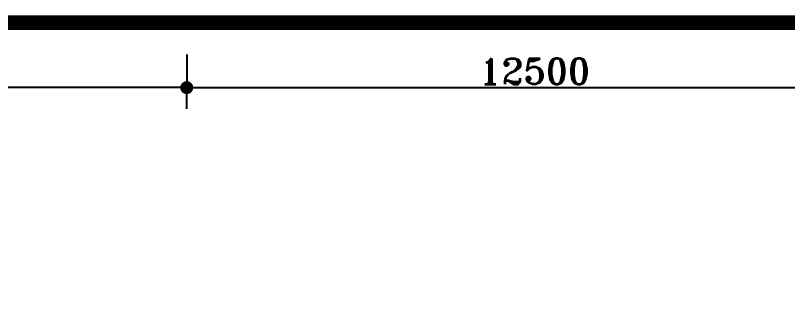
# Model space of a CAD drawing. Header units: metres. Extents: x -98554 to 27544620, y -161930 to 5264560.
# Drawn here: x 25494 to 34450, y 286642 to 289882 of the extents above; entities that cross this region are included whole.
import ezdxf

# ---------------------------------------------------------------- set-up
doc = ezdxf.new("R2010")
doc.units = ezdxf.units.M
doc.header["$LTSCALE"] = 15
doc.header["$MEASUREMENT"] = 0
doc.layers.get('0').update_dxf_attribs({"linetype": 'CONTINUOUS'})
doc.layers.get('Defpoints').update_dxf_attribs({"linetype": 'CONTINUOUS'})
doc.layers.add('LINE', color=7, linetype='CONTINUOUS')
doc.styles.add('BIG', font='ROMANT.SHX')
doc.dimstyles.new('ISO-25', dxfattribs={"dimtxt": 250, "dimasz": 2.5, "dimexe": 1.25, "dimexo": 0.625, "dimtad": 1, "dimtxsty": 'BIG', "dimcen": 2.5, "dimadec": 0, "dimazin": 0, "dimtfac": 1, "dimtmove": 0, "dimatfit": 3, "dimfxl": 1, "dimarcsym": 0})

# ---------------------------------------------------------------- blocks, each defined once
blk = doc.blocks.new('_Dot')
at = {"color": 0, "linetype": 'ByBlock', "lineweight": -2}
blk.add_line((-0.5, 0), (-1, 0), dxfattribs=at)
at = {"color": 0, "linetype": 'ByBlock', "const_width": 0.5}
blk.add_lwpolyline([(-0.25, 0, 1), (0.25, 0, 1)], format="xyb", close=True, dxfattribs=at)
blk = doc.blocks.new('*D3054')
at = {"layer": 'Defpoints', "color": 0}
for p in [(35551.6, 289043.7), (35551.6, 288838.6), (27481.3, 288796.7)]:
    blk.add_point(p, dxfattribs=at)
at = {"layer": 'LINE', "color": 0, "lineweight": -2}
for p, q in [((27481.3, 288797.3), (27481.3, 289045)), ((35551.6, 288839.2), (35551.6, 289045))]:
    blk.add_line(p, q, dxfattribs=at)
at = {"layer": 'LINE', "color": 5, "lineweight": -2}
blk.add_line((27631.3, 289043.7), (35401.6, 289043.7), dxfattribs=at)
at = {"layer": 'LINE', "color": 5, "lineweight": -2, "xscale": 150, "yscale": 150, "zscale": 150, "rotation": 180}
blk.add_blockref('_Dot', (27481.3, 289043.7), dxfattribs=at)
at = {"layer": 'LINE', "color": 5, "lineweight": -2, "xscale": 150, "yscale": 150, "zscale": 150}
blk.add_blockref('_Dot', (35551.6, 289043.7), dxfattribs=at)
at = {"layer": 'LINE', "color": 0, "insert": (31516.4, 289233.7), "char_height": 300, "attachment_point": 5, "style": 'BIG'}
blk.add_mtext('12500', dxfattribs=at)
blk = doc.blocks.new('*D3094')
at = {"layer": 'Defpoints', "color": 0}
for p in [(20281.3, 289430.4), (27481.3, 289430.4), (20281.3, 289043.7)]:
    blk.add_point(p, dxfattribs=at)
at = {"layer": 'LINE', "color": 0, "lineweight": -2}
for p, q in [((20281.3, 289429.8), (20281.3, 289042.5)), ((27481.3, 289429.8), (27481.3, 289042.5))]:
    blk.add_line(p, q, dxfattribs=at)
at = {"layer": 'LINE', "color": 5, "lineweight": -2}
blk.add_line((27331.3, 289043.7), (20431.3, 289043.7), dxfattribs=at)
at = {"layer": 'LINE', "color": 5, "lineweight": -2, "xscale": 150, "yscale": 150, "zscale": 150, "rotation": 180}
blk.add_blockref('_Dot', (20281.3, 289043.7), dxfattribs=at)
at = {"layer": 'LINE', "color": 5, "lineweight": -2, "xscale": 150, "yscale": 150, "zscale": 150}
blk.add_blockref('_Dot', (27481.3, 289043.7), dxfattribs=at)
at = {"layer": 'LINE', "color": 0, "insert": (23881.3, 289233.7), "char_height": 300, "attachment_point": 5, "style": 'BIG'}
blk.add_mtext('7600', dxfattribs=at)

msp = doc.modelspace()

# ---------------------------------------------------------------- linework, layer by layer
at = {"layer": 'LINE', "const_width": 169.614}
msp.add_lwpolyline([(16627.371, 251545.14), (71087.608, 251545.14), (71087.608, 289796.973), (16627.371, 289796.973)], close=True, dxfattribs=at)

# ---------------------------------------------------------------- dimensions: what is measured, and where the dimension line sits
at = {"layer": 'LINE'}
for base, p1, p2, text, picture, middle in [((20281.28, 289043.719), (27481.28, 289430.417), (20281.28, 289430.417), '7600', '*D3094', (23881.28, 289233.719)), ((35551.59, 289043.719), (27481.28, 288796.687), (35551.59, 288838.554), '12500', '*D3054', (31516.435, 289233.719))]:
    dim = msp.add_linear_dim(base=base, p1=p1, p2=p2, text=text, dimstyle='ISO-25', override={"dimtxt": 300, "dimasz": 150, "dimgap": 40, "dimblk1": 'Dot', "dimblk2": 'Dot', "dimsah": 1, "dimclrd": 5}, dxfattribs=at)
    dim.commit()
    dim.dimension.update_dxf_attribs({"geometry": picture, "text_midpoint": middle})

doc.saveas('drawing.dxf')
